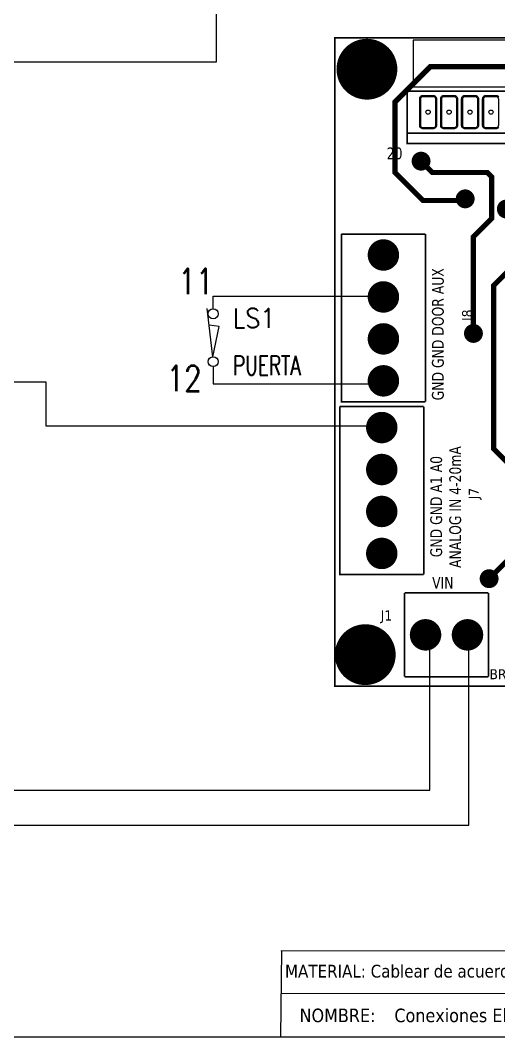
# Model space of a CAD drawing. Header units: millimetres. Extents: x 123.5 to 144.3, y 105.4 to 121.6.
# Drawn here: x 130.93 to 135.58, y 105.41 to 115.29 of the extents above; entities that cross this region are included whole.
import ezdxf
from ezdxf.enums import TextEntityAlignment as Align

# ---------------------------------------------------------------- set-up
doc = ezdxf.new("R2010")
doc.units = ezdxf.units.MM
doc.linetypes.add('CENTERX2', pattern=[20.32, 12.7, -2.54, 2.54, -2.54])
for name, color, linetype in [('DESC', 250, 'Continuous'), ('SYMS', 7, 'Continuous'), ('TAGS', 250, 'Continuous'), ('WIRES', 7, 'Continuous')]:
    doc.layers.add(name, color=color, linetype=linetype)
doc.layers.add('WIRENO', color=7, linetype='Continuous', true_color=0x000000)
doc.styles.add('SLDTEXTSTYLE0', font='tahoma.ttf')
doc.styles.get("Standard").update_dxf_attribs({"font": 'tahoma.ttf'})
doc.styles.add('WD', font='romans.shx')

# ---------------------------------------------------------------- blocks, each defined once
blk = doc.blocks.new('EPAD')
at = {"const_width": 0.5}
blk.add_lwpolyline([(-0.25, 0, 1), (0.25, 0, 1)], format="xyb", close=True, dxfattribs=at)
blk = doc.blocks.new('Tarjeta mufla')
for points, const_width in [([(146.2096, 112.4206), (150.1229, 112.4206), (150.1229, 115.5111), (146.2096, 115.5111), (146.2096, 112.4206)], 0.008), ([(146.2096, 112.4206), (150.1229, 112.4206), (150.1229, 115.5111), (146.2096, 115.5111), (146.2096, 112.4206)], 0.008), ([(146.2096, 112.4206), (150.1229, 112.4206), (150.1229, 115.5111), (146.2096, 115.5111), (146.2096, 112.4206)], 0.008), ([(146.8316, 114.7434), (146.8279, 114.7355), (146.6308, 114.7355), (146.497, 114.8694), (146.497, 115.2052), (146.6649, 115.3732), (148.6373, 115.3732), (148.8064, 115.2041)], 0.025), ([(146.5548, 115.0068), (148.6548, 115.0068), (148.6548, 115.2568), (146.5548, 115.2568), (146.5548, 115.0068)], 0.008), ([(146.5548, 115.0068), (148.6548, 115.0068), (148.6548, 115.2568), (146.5548, 115.2568), (146.5548, 115.0068)], 0.008), ([(146.5548, 115.0068), (148.6548, 115.0068), (148.6548, 115.2568), (146.5548, 115.2568), (146.5548, 115.0068)], 0.008), ([(148.6548, 115.0568), (146.5548, 115.0568)], 0.008), ([(148.6548, 115.0568), (146.5548, 115.0568)], 0.008), ([(148.6548, 115.0568), (146.5548, 115.0568)], 0.008), ([(146.871, 114.1017), (146.871, 114.5623), (146.9576, 114.6489), (146.9576, 114.8483), (146.9368, 114.8691), (146.6754, 114.8691), (146.6214, 114.923)], 0.025), ([(146.6418, 114.5757), (146.2418, 114.5757)], 0.008), ([(146.6418, 113.7757), (146.2418, 113.7757), (146.2418, 114.5757)], 0.008), ([(146.6418, 114.5757), (146.2418, 114.5757)], 0.008), ([(146.6418, 113.7757), (146.2418, 113.7757), (146.2418, 114.5757)], 0.008), ([(146.6418, 114.5757), (146.2418, 114.5757)], 0.008), ([(146.6418, 113.7757), (146.2418, 113.7757), (146.2418, 114.5757)], 0.008), ([(146.6418, 114.5757), (146.6418, 113.7757)], 0.008), ([(146.6418, 114.5757), (146.6418, 113.7757)], 0.008), ([(146.6418, 114.5757), (146.6418, 113.7757)], 0.008), ([(147.1116, 114.4749), (146.9674, 114.3307), (146.9674, 113.5519), (147.0577, 113.4615), (147.0678, 113.4615)], 0.025), ([(146.634, 113.7529), (146.234, 113.7529)], 0.008), ([(146.634, 112.9529), (146.234, 112.9529), (146.234, 113.7529)], 0.008), ([(146.634, 113.7529), (146.234, 113.7529)], 0.008), ([(146.634, 112.9529), (146.234, 112.9529), (146.234, 113.7529)], 0.008), ([(146.634, 113.7529), (146.234, 113.7529)], 0.008), ([(146.634, 112.9529), (146.234, 112.9529), (146.234, 113.7529)], 0.008), ([(146.634, 113.7529), (146.634, 112.9529)], 0.008), ([(146.634, 113.7529), (146.634, 112.9529)], 0.008), ([(146.634, 113.7529), (146.634, 112.9529)], 0.008), ([(147.9733, 113.0308), (147.0442, 113.0308), (146.9458, 112.9324)], 0.025), ([(146.5426, 112.8647), (146.5426, 112.4647)], 0.008), ([(146.5426, 112.8647), (146.9426, 112.8647)], 0.008), ([(146.5426, 112.8647), (146.5426, 112.4647)], 0.008), ([(146.5426, 112.8647), (146.9426, 112.8647)], 0.008), ([(146.5426, 112.8647), (146.5426, 112.4647)], 0.008), ([(146.5426, 112.8647), (146.9426, 112.8647)], 0.008), ([(146.9426, 112.8647), (146.9426, 112.4647)], 0.008), ([(146.9426, 112.8647), (146.9426, 112.4647)], 0.008), ([(146.9426, 112.8647), (146.9426, 112.4647)], 0.008), ([(146.5426, 112.4647), (146.9426, 112.4647)], 0.008), ([(146.5426, 112.4647), (146.9426, 112.4647)], 0.008), ([(146.5426, 112.4647), (146.9426, 112.4647)], 0.008)]:
    blk.add_lwpolyline(points, dxfattribs=dict(const_width=const_width))
for points in [[(146.5844, 115.277), (148.0001, 115.277), (148.0001, 115.5006), (146.5844, 115.5006), (146.5844, 115.277)], [(146.992, 115.0842), (146.9899, 115.0817), (146.9874, 115.0797), (146.9845, 115.0781), (146.9813, 115.0771), (146.9778, 115.0768), (146.9778, 115.0768), (146.9318, 115.0768), (146.9283, 115.0771), (146.9251, 115.0781), (146.9222, 115.0797), (146.9197, 115.0817), (146.9177, 115.0842), (146.9161, 115.0871), (146.9152, 115.0903), (146.9148, 115.0938), (146.9148, 115.2198), (146.9152, 115.2233), (146.9161, 115.2265), (146.9177, 115.2294), (146.9197, 115.2319), (146.9222, 115.234), (146.9251, 115.2355), (146.9283, 115.2365), (146.9318, 115.2368), (146.9778, 115.2368), (146.9813, 115.2365), (146.9845, 115.2355), (146.9874, 115.234), (146.9899, 115.2319), (146.992, 115.2294)]]:
    blk.add_lwpolyline(points)
for points in [[(146.6778, 115.0768), (146.6318, 115.0768), (146.6283, 115.0771), (146.6251, 115.0781), (146.6222, 115.0797), (146.6197, 115.0817), (146.6177, 115.0842), (146.6161, 115.0871), (146.6152, 115.0903), (146.6148, 115.0938), (146.6148, 115.2198), (146.6152, 115.2233), (146.6161, 115.2265), (146.6177, 115.2294), (146.6197, 115.2319), (146.6222, 115.234), (146.6251, 115.2355), (146.6283, 115.2365), (146.6318, 115.2368), (146.6778, 115.2368), (146.6813, 115.2365), (146.6845, 115.2355), (146.6874, 115.234), (146.6899, 115.2319), (146.692, 115.2294), (146.6935, 115.2265), (146.6945, 115.2233), (146.6948, 115.2198), (146.6948, 115.0938), (146.6945, 115.0903), (146.6935, 115.0871), (146.692, 115.0842), (146.6899, 115.0817), (146.6874, 115.0797), (146.6845, 115.0781), (146.6813, 115.0771), (146.6778, 115.0768)], [(146.6778, 115.0818), (146.6318, 115.0818), (146.6294, 115.082), (146.6271, 115.0827), (146.6251, 115.0838), (146.6233, 115.0853), (146.6218, 115.087), (146.6207, 115.0891), (146.6201, 115.0914), (146.6198, 115.0938), (146.6198, 115.2198), (146.6201, 115.2223), (146.6207, 115.2245), (146.6218, 115.2266), (146.6233, 115.2283), (146.6251, 115.2298), (146.6271, 115.2309), (146.6294, 115.2316), (146.6318, 115.2318), (146.6778, 115.2318), (146.6803, 115.2316), (146.6825, 115.2309), (146.6846, 115.2298), (146.6863, 115.2283), (146.6878, 115.2266), (146.6889, 115.2245), (146.6896, 115.2223), (146.6898, 115.2198), (146.6898, 115.0938), (146.6896, 115.0914), (146.6889, 115.0891), (146.6878, 115.087), (146.6863, 115.0853), (146.6846, 115.0838), (146.6825, 115.0827), (146.6803, 115.082), (146.6778, 115.0818)], [(146.7778, 115.0768), (146.7318, 115.0768), (146.7283, 115.0771), (146.7251, 115.0781), (146.7222, 115.0797), (146.7197, 115.0817), (146.7177, 115.0842), (146.7161, 115.0871), (146.7152, 115.0903), (146.7148, 115.0938), (146.7148, 115.2198), (146.7152, 115.2233), (146.7161, 115.2265), (146.7177, 115.2294), (146.7197, 115.2319), (146.7222, 115.234), (146.7251, 115.2355), (146.7283, 115.2365), (146.7318, 115.2368), (146.7778, 115.2368), (146.7813, 115.2365), (146.7845, 115.2355), (146.7874, 115.234), (146.7899, 115.2319), (146.792, 115.2294), (146.7935, 115.2265), (146.7945, 115.2233), (146.7948, 115.2198), (146.7948, 115.0938), (146.7945, 115.0903), (146.7935, 115.0871), (146.792, 115.0842), (146.7899, 115.0817), (146.7874, 115.0797), (146.7845, 115.0781), (146.7813, 115.0771), (146.7778, 115.0768)], [(146.7778, 115.0818), (146.7318, 115.0818), (146.7294, 115.082), (146.7271, 115.0827), (146.7251, 115.0838), (146.7233, 115.0853), (146.7218, 115.087), (146.7207, 115.0891), (146.7201, 115.0914), (146.7198, 115.0938), (146.7198, 115.2198), (146.7201, 115.2223), (146.7207, 115.2245), (146.7218, 115.2266), (146.7233, 115.2283), (146.7251, 115.2298), (146.7271, 115.2309), (146.7294, 115.2316), (146.7318, 115.2318), (146.7778, 115.2318), (146.7803, 115.2316), (146.7825, 115.2309), (146.7846, 115.2298), (146.7863, 115.2283), (146.7878, 115.2266), (146.7889, 115.2245), (146.7896, 115.2223), (146.7898, 115.2198), (146.7898, 115.0938), (146.7896, 115.0914), (146.7889, 115.0891), (146.7878, 115.087), (146.7863, 115.0853), (146.7846, 115.0838), (146.7825, 115.0827), (146.7803, 115.082), (146.7778, 115.0818)], [(146.8778, 115.0768), (146.8318, 115.0768), (146.8283, 115.0771), (146.8251, 115.0781), (146.8222, 115.0797), (146.8197, 115.0817), (146.8177, 115.0842), (146.8161, 115.0871), (146.8152, 115.0903), (146.8148, 115.0938), (146.8148, 115.2198), (146.8152, 115.2233), (146.8161, 115.2265), (146.8177, 115.2294), (146.8197, 115.2319), (146.8222, 115.234), (146.8251, 115.2355), (146.8283, 115.2365), (146.8318, 115.2368), (146.8778, 115.2368), (146.8813, 115.2365), (146.8845, 115.2355), (146.8874, 115.234), (146.8899, 115.2319), (146.892, 115.2294), (146.8935, 115.2265), (146.8945, 115.2233), (146.8948, 115.2198), (146.8948, 115.0938), (146.8945, 115.0903), (146.8935, 115.0871), (146.892, 115.0842), (146.8899, 115.0817), (146.8874, 115.0797), (146.8845, 115.0781), (146.8813, 115.0771), (146.8778, 115.0768)], [(146.8778, 115.0818), (146.8318, 115.0818), (146.8294, 115.082), (146.8271, 115.0827), (146.8251, 115.0838), (146.8233, 115.0853), (146.8218, 115.087), (146.8207, 115.0891), (146.8201, 115.0914), (146.8198, 115.0938), (146.8198, 115.2198), (146.8201, 115.2223), (146.8207, 115.2245), (146.8218, 115.2266), (146.8233, 115.2283), (146.8251, 115.2298), (146.8271, 115.2309), (146.8294, 115.2316), (146.8318, 115.2318), (146.8778, 115.2318), (146.8803, 115.2316), (146.8825, 115.2309), (146.8846, 115.2298), (146.8863, 115.2283), (146.8878, 115.2266), (146.8889, 115.2245), (146.8896, 115.2223), (146.8898, 115.2198), (146.8898, 115.0938), (146.8896, 115.0914), (146.8889, 115.0891), (146.8878, 115.087), (146.8863, 115.0853), (146.8846, 115.0838), (146.8825, 115.0827), (146.8803, 115.082), (146.8778, 115.0818)], [(146.9778, 115.0818), (146.9318, 115.0818), (146.9294, 115.082), (146.9271, 115.0827), (146.9251, 115.0838), (146.9233, 115.0853), (146.9218, 115.087), (146.9207, 115.0891), (146.9201, 115.0914), (146.9198, 115.0938), (146.9198, 115.2198), (146.9201, 115.2223), (146.9207, 115.2245), (146.9218, 115.2266), (146.9233, 115.2283), (146.9251, 115.2298), (146.9271, 115.2309), (146.9294, 115.2316), (146.9318, 115.2318), (146.9778, 115.2318), (146.9803, 115.2316), (146.9825, 115.2309), (146.9846, 115.2298), (146.9863, 115.2283), (146.9878, 115.2266), (146.9889, 115.2245), (146.9896, 115.2223), (146.9898, 115.2198), (146.9898, 115.0938), (146.9896, 115.0914), (146.9889, 115.0891), (146.9878, 115.087), (146.9863, 115.0853), (146.9846, 115.0838), (146.9825, 115.0827), (146.9803, 115.082), (146.9778, 115.0818)]]:
    blk.add_lwpolyline(points, close=True)
for centre, radius in [((146.3631, 115.3615), 0.03), ((146.6548, 115.1568), 0.01), ((146.7548, 115.1568), 0.01), ((146.8548, 115.1568), 0.01), ((146.9548, 115.1568), 0.01), ((146.6214, 114.923), 0.025), ((146.8316, 114.7434), 0.025), ((146.4418, 114.4757), 0.03), ((146.4418, 114.2757), 0.03), ((146.871, 114.1017), 0.025), ((146.4418, 114.0757), 0.03), ((146.4418, 113.8757), 0.03), ((146.434, 113.6529), 0.03), ((146.434, 113.4529), 0.03), ((146.434, 113.2529), 0.03), ((146.434, 113.0529), 0.03), ((146.9458, 112.9324), 0.025), ((146.6426, 112.6647), 0.03), ((146.8426, 112.6647), 0.03), ((146.3552, 112.5702), 0.03)]:
    blk.add_circle(centre, radius)
for p, xscale, yscale in [((146.3631, 115.3615), 0.29, 0.29), ((146.3631, 115.3615), 0.25, 0.25), ((146.6214, 114.923), 0.09, 0.09), ((146.6214, 114.923), 0.07, 0.07), ((146.8316, 114.7434), 0.09, 0.09), ((146.8316, 114.7434), 0.07, 0.07), ((147.0276, 114.6948), 0.09, 0.09), ((146.4418, 114.4757), 0.15, 0.15), ((146.4418, 114.4757), 0.12, 0.12), ((146.4418, 114.2757), 0.15, 0.15), ((146.4418, 114.2757), 0.12, 0.12), ((146.4418, 114.0757), 0.15, 0.15), ((146.4418, 114.0757), 0.12, 0.12), ((146.871, 114.1017), 0.09, 0.09), ((146.871, 114.1017), 0.07, 0.07), ((146.4418, 113.8757), 0.15, 0.15), ((146.4418, 113.8757), 0.12, 0.12), ((146.434, 113.6529), 0.15, 0.15), ((146.434, 113.6529), 0.12, 0.12), ((146.434, 113.4529), 0.15, 0.15), ((146.434, 113.4529), 0.12, 0.12), ((146.434, 113.2529), 0.15, 0.15), ((146.434, 113.2529), 0.12, 0.12), ((146.434, 113.0529), 0.15, 0.15), ((146.434, 113.0529), 0.12, 0.12), ((146.9458, 112.9324), 0.09, 0.09), ((146.9458, 112.9324), 0.07, 0.07), ((146.3552, 112.5702), 0.29, 0.29), ((146.6426, 112.6647), 0.15, 0.15), ((146.6426, 112.6647), 0.12, 0.12), ((146.8426, 112.6647), 0.15, 0.15), ((146.8426, 112.6647), 0.12, 0.12), ((146.3552, 112.5702), 0.25, 0.25)]:
    blk.add_blockref('EPAD', p, dxfattribs=dict(xscale=xscale, yscale=yscale))
for s, height, width, p in [('20', 0.056, 0.892857, (146.4576, 114.9324)), ('20', 0.056, 0.892857, (146.4576, 114.9324)), ('20', 0.056, 0.892857, (146.4576, 114.9324)), ('VIN', 0.056, 0.892857, (146.6741, 112.8851)), ('VIN', 0.056, 0.892857, (146.6741, 112.8851)), ('VIN', 0.056, 0.892857, (146.6741, 112.8851)), ('J1', 0.048, 1.041667, (146.4288, 112.733)), ('J1', 0.048, 1.041667, (146.4288, 112.733)), ('J1', 0.048, 1.041667, (146.4288, 112.733)), ('BR1', 0.048, 1.041667, (146.9472, 112.453)), ('BR1', 0.048, 1.041667, (146.9472, 112.453)), ('BR1', 0.048, 1.041667, (146.9472, 112.453))]:
    blk.add_text(s, height=height, dxfattribs=dict(width=width)).set_placement(p)
for s, height, width, p in [('GND GND DOOR AUX', 0.056, 0.892857, (146.7293, 113.7828)), ('GND GND DOOR AUX', 0.056, 0.892857, (146.7293, 113.7828)), ('GND GND DOOR AUX', 0.056, 0.892857, (146.7293, 113.7828)), ('J8', 0.048, 1.041667, (146.8652, 114.1611)), ('J8', 0.048, 1.041667, (146.8652, 114.1611)), ('J8', 0.048, 1.041667, (146.8652, 114.1611)), ('ANALOG IN 4-20mA', 0.056, 0.892857, (146.8119, 112.9836)), ('ANALOG IN 4-20mA', 0.056, 0.892857, (146.8119, 112.9836)), ('ANALOG IN 4-20mA', 0.056, 0.892857, (146.8119, 112.9836)), ('GND GND A1 A0', 0.056, 0.892857, (146.7214, 113.0348)), ('GND GND A1 A0', 0.056, 0.892857, (146.7214, 113.0348)), ('GND GND A1 A0', 0.056, 0.892857, (146.7214, 113.0348)), ('J7', 0.048, 1.041667, (146.8967, 113.3107)), ('J7', 0.048, 1.041667, (146.8967, 113.3107)), ('J7', 0.048, 1.041667, (146.8967, 113.3107))]:
    blk.add_text(s, height=height, rotation=90, dxfattribs=dict(width=width)).set_placement(p)
blk = doc.blocks.new('VLS12')
at = {"linetype": 'Continuous'}
for p, q in [((-0.0023, -0.1232), (-0.0395, 0.1901)), ((0.0383, 0.0734), (-0.0265, 0.0809)), ((-0.0023, -0.1232), (0.0383, 0.0734))]:
    blk.add_line(p, q, dxfattribs=at)
for centre in [(0, 0.1553), (0, -0.1553)]:
    blk.add_circle(centre, 0.0322)
at = {"style": 'WD'}
for tag, p, width in [('INST', (0.1269, 0.3902), 0.7), ('LOC', (0.1269, 0.2206), 0.7), ('TAG1', (0.1269, 0.0644), 0.9), ('XREF', (0.1287, -0.09), 0.7), ('DESC1', (0.1287, -0.242), 0.7), ('DESC2', (0.1287, -0.3982), 0.7), ('WDTAGALT', (0.125, -0.5625), 0.7)]:
    blk.add_attdef(tag, p, '', height=0.125, dxfattribs=dict(at, width=width))
at = {"linetype": 'Continuous', "style": 'WD'}
for tag, height, flags, p in [('TERM01', 0.125, 8, (-0.055, 0.2066)), ('CAT', 0.01, 9, (-0.1421, -0.0731)), ('MFG', 0.01, 9, (-0.1421, -0.0881))]:
    blk.add_attdef(tag, text='', height=height, dxfattribs=dict(at, flags=flags)).set_placement(p, align=Align.RIGHT)
at = {"color": 7, "style": 'WD', "flags": 1}
for tag, p in [('X2TERM01', (0, 0.1875)), ('X8TERM02', (0, -0.1875))]:
    blk.add_attdef(tag, p, '', height=0.0125, dxfattribs=at)
at = {"color": 7, "style": 'WD'}
for tag, p in [('X4LINK', (-0.1094, 0)), ('X1LINK', (0.0938, 0))]:
    blk.add_attdef(tag, p, '', height=0.01, dxfattribs=at)
at = {"style": 'WD'}
for tag, flags, p in [('CONTACT', 1, (-0.1421, -0.0531)), ('FAMILY', 9, (-0.1421, -0.0365))]:
    blk.add_attdef(tag, text='', height=0.01, dxfattribs=dict(at, flags=flags)).set_placement(p, align=Align.RIGHT)
at = {"linetype": 'Continuous', "style": 'WD', "flags": 9}
blk.add_attdef('ASSYCODE', text='', height=0.01, dxfattribs=at).set_placement((-0.1562, -0.125), align=Align.CENTER)
at = {"linetype": 'Continuous', "style": 'WD', "flags": 8}
blk.add_attdef('TERM02', text='', height=0.125, dxfattribs=at).set_placement((-0.0407, -0.2134), align=Align.TOP_RIGHT)
blk = doc.blocks.new('WD_WNH')
at = {"linetype": 'Continuous', "style": 'WD', "width": 0.8}
blk.add_attdef('WIRENO', text='', height=0.125, dxfattribs=at).set_placement((0, 0.0625), align=Align.CENTER)
at = {"style": 'WD', "flags": 1}
for tag, p in [('W01USER', (0, 0.0781)), ('W02USER', (0, 0.0703)), ('W03USER', (0, 0.0625)), ('W04USER', (0, 0.0547)), ('W05USER', (0, 0.0469)), ('W06USER', (0, 0.0391)), ('W07USER', (0, 0.0312)), ('W08USER', (0, 0.0234)), ('W09USER', (0, 0.0156)), ('W10USER', (0, 0.0078))]:
    blk.add_attdef(tag, text='', height=0.005, dxfattribs=at).set_placement(p, align=Align.CENTER)
blk = doc.blocks.new('WD_WNV')
at = {"linetype": 'Continuous', "style": 'WD', "width": 0.8}
blk.add_attdef('WIRENO', text='', height=0.125, dxfattribs=at).set_placement((-0.05, 0), align=Align.MIDDLE_RIGHT)
at = {"style": 'WD', "flags": 1}
for tag, p in [('W01USER', (-0.0625, 0.0938)), ('W02USER', (-0.0625, 0.0859)), ('W03USER', (-0.0625, 0.0781)), ('W04USER', (-0.0625, 0.0703)), ('W05USER', (-0.0625, 0.0625)), ('W06USER', (-0.0625, 0.0547)), ('W07USER', (-0.0625, 0.0469)), ('W08USER', (-0.0625, 0.0391)), ('W09USER', (-0.0625, 0.0312)), ('W10USER', (-0.0625, 0.0234))]:
    blk.add_attdef(tag, text='', height=0.005, dxfattribs=at).set_placement(p, align=Align.CENTER)

msp = doc.modelspace()

# ---------------------------------------------------------------- linework, layer by layer
at = {"color": 7, "linetype": 'Continuous', "lineweight": 30}
msp.add_line((133.4704, 106.2452), (133.462, 105.4055), dxfattribs=at)
at = {"color": 7, "linetype": 'Continuous', "lineweight": 0}
for p, q in [((139.6906, 106.2413), (133.4651, 106.2413)), ((144.2555, 105.8263), (133.4651, 105.8263))]:
    msp.add_line(p, q, dxfattribs=at)
at = {"color": 7, "linetype": 'Continuous'}
msp.add_line((123.5055, 105.4055), (144.2555, 105.4055), dxfattribs=at)
at = {"color": 7, "linetype": 'CENTERX2', "lineweight": 0}
msp.add_line((133.462, 105.4055), (144.2555, 105.4055), dxfattribs=at)
at = {"layer": 'WIRES'}
for p, q in [((132.8357, 116.3655), (132.8357, 114.8873)), ((132.8357, 114.8873), (129.0391, 114.8873)), ((132.806, 112.4868), (132.806, 112.6085)), ((132.806, 112.6085), (134.458, 112.6085)), ((132.806, 111.9243), (132.806, 111.757)), ((129.6943, 111.7777), (131.1781, 111.7777)), ((131.1781, 111.7777), (131.1781, 111.3494)), ((132.806, 111.757), (134.4733, 111.757)), ((131.1781, 111.3494), (134.4419, 111.3494)), ((134.9138, 107.8035), (134.9138, 109.306)), ((135.2949, 107.4629), (135.2949, 109.286)), ((126.8816, 107.8035), (134.9138, 107.8035)), ((126.5066, 107.4629), (135.2949, 107.4629))]:
    msp.add_line(p, q, dxfattribs=at)

# ---------------------------------------------------------------- block references
at = {"layer": 'DESC', "xscale": 2.040532564321067, "yscale": 2.040532564321067, "zscale": 2.040532564321067}
msp.add_blockref('Tarjeta mufla', (-164.3569, -120.5811), dxfattribs=at)
at = {"layer": 'SYMS'}
ref = msp.add_blockref('VLS12', (132.806, 112.2056), dxfattribs=dict(at, xscale=1.5, yscale=1.5, zscale=1.5))
ref.add_attrib('DESC1', 'PUERTA', (132.9991, 111.8426), dxfattribs={"layer": 'DESC', "height": 0.1875, "style": 'WD', "width": 0.7})
ref.add_attrib('TAG1', 'LS1', (132.9964, 112.3021), dxfattribs={"layer": 'TAGS', "height": 0.1875, "style": 'WD', "width": 0.9})
at = {"layer": 'WIRENO'}
ref = msp.add_blockref('WD_WNH', (133.632, 112.6085), dxfattribs=at)
ref.add_attrib('WIRENO', '11', dxfattribs={"linetype": 'Continuous', "height": 0.25, "style": 'WD', "width": 0.8}).set_placement((132.6367, 112.628), align=Align.CENTER)
ref = msp.add_blockref('WD_WNV', (132.806, 111.8407), dxfattribs=at)
ref.add_attrib('WIRENO', '12', dxfattribs={"linetype": 'Continuous', "height": 0.25, "style": 'WD', "width": 0.8}).set_placement((132.6944, 111.8096), align=Align.MIDDLE_RIGHT)

# ---------------------------------------------------------------- texts
at = {"color": 7, "linetype": 'Continuous', "lineweight": 0, "attachment_point": 1, "style": 'SLDTEXTSTYLE0'}
for s, insert, char_height in [('MATERIAL: Cablear de acuerdo a potencia de cada conexión.', (133.5048, 106.1049), 0.1245), ('\\pi-0.39529,l0.52705,t1.0541;NOMBRE:^IConexiones Electricas y Electronicas Mufla 220VAC ', (133.5151, 105.6784), 0.131763)]:
    msp.add_mtext(s, dxfattribs=dict(at, insert=insert, char_height=char_height))

doc.saveas('drawing.dxf')
